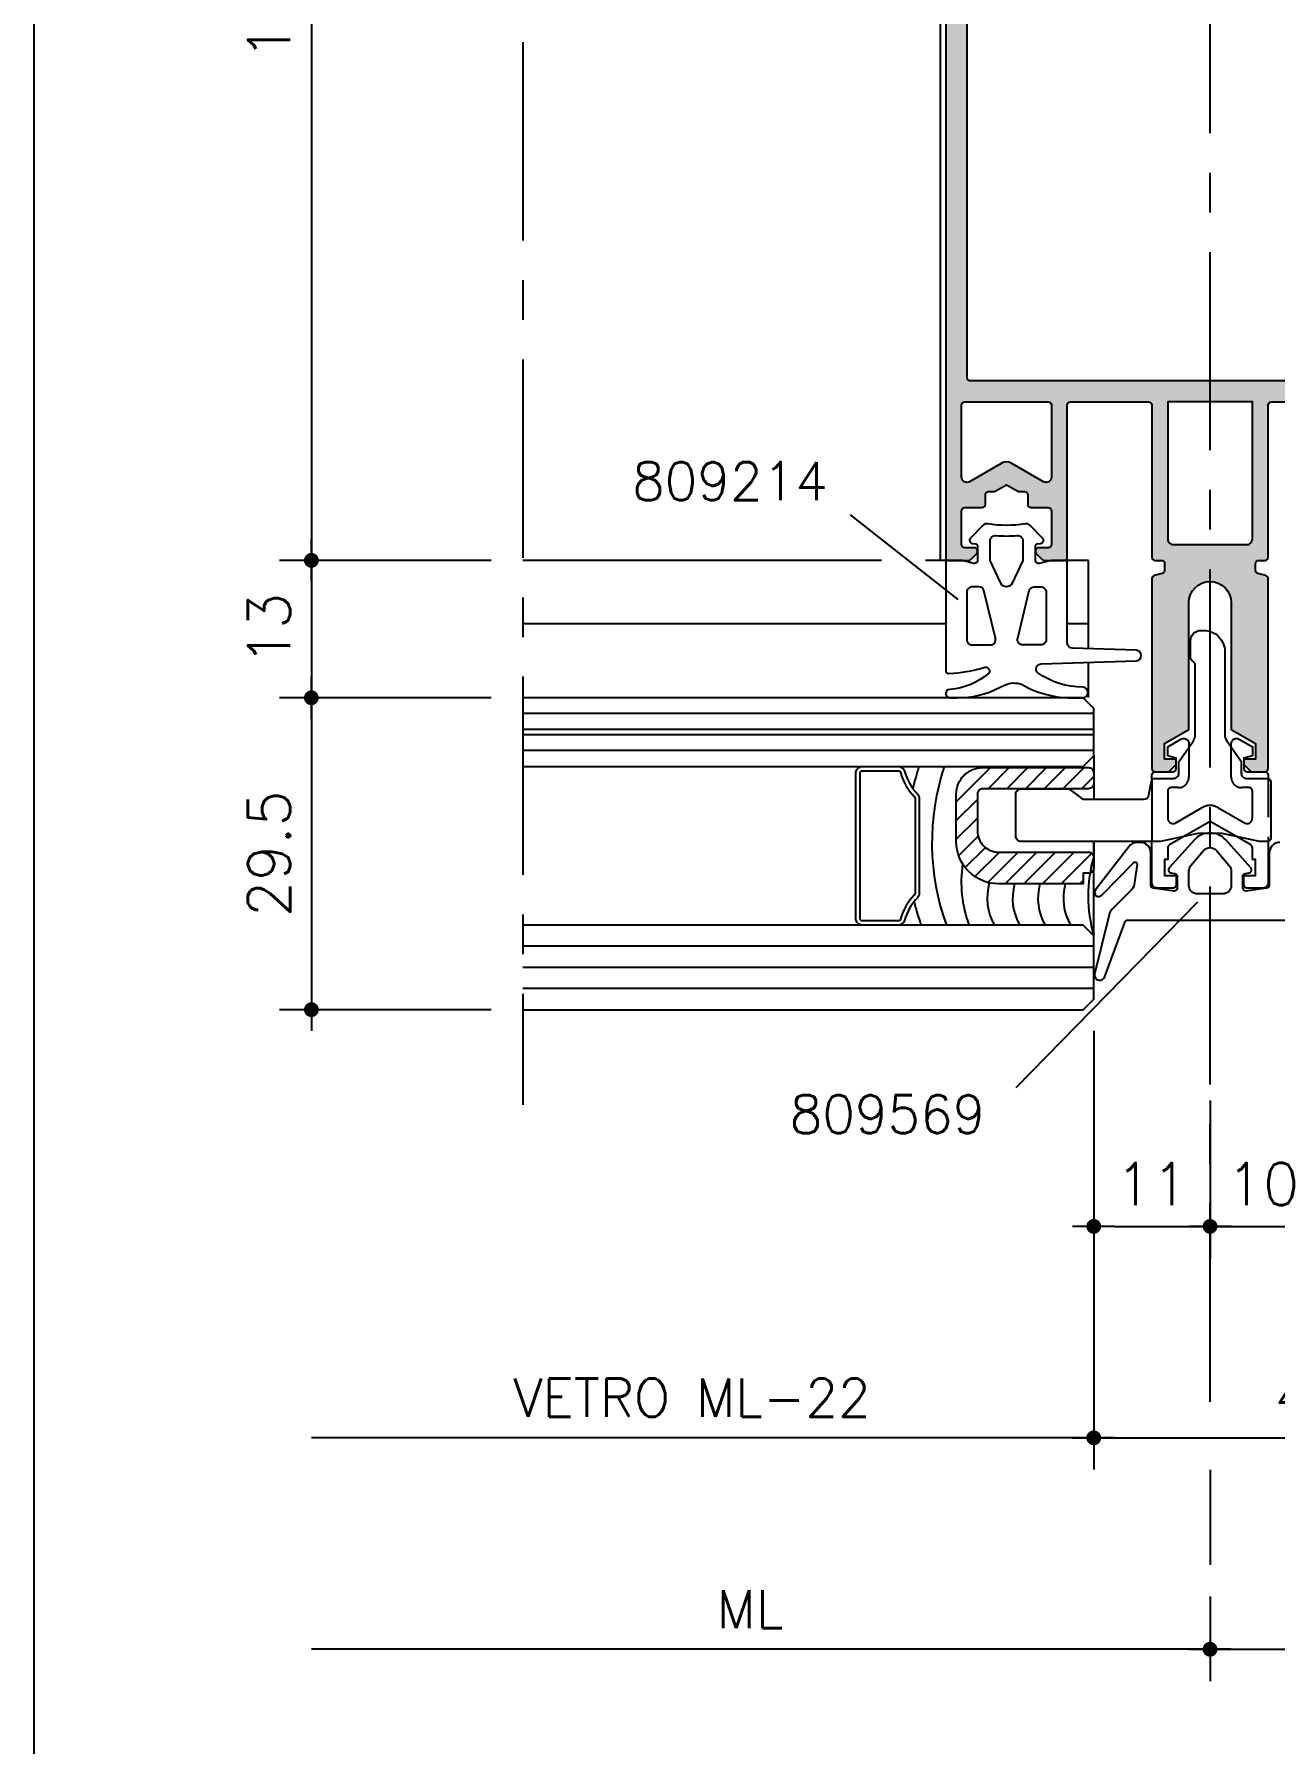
# Model space of a CAD drawing. Extents: x 0 to 1130, y -960 to 577.
# Drawn here: x 460 to 518.7, y -179.2 to -98.4 of the extents above; entities that cross this region are included whole.
import ezdxf

# ---------------------------------------------------------------- set-up
doc = ezdxf.new("R2010")
doc.units = 0
doc.header["$LTSCALE"] = 7.5
doc.header["$MEASUREMENT"] = 0
doc.linetypes.add('CENTER', pattern=[2, 1.25, -0.25, 0.25, -0.25])
doc.linetypes.add('HIDDEN', pattern=[0.375, 0.25, -0.125])
doc.layers.get('0').update_dxf_attribs({"linetype": 'CONTINUOUS'})
doc.layers.get('DEFPOINTS').update_dxf_attribs({"linetype": 'CONTINUOUS'})
for name, color, linetype in [('ACCESSORI', 200, 'CONTINUOUS'), ('ASSI', 1, 'CENTER'), ('FILL', 8, 'CONTINUOUS'), ('FINE', 7, 'CONTINUOUS'), ('GOMMA', 3, 'CONTINUOUS'), ('GROSSA', 4, 'CONTINUOUS'), ('MARCHIO', 7, 'CONTINUOUS'), ('NASC', 7, 'HIDDEN'), ('QUOTE', 254, 'CONTINUOUS'), ('TESTO', 2, 'CONTINUOUS'), ('TRATTEGGI', 140, 'CONTINUOUS'), ('VETRO', 6, 'CONTINUOUS')]:
    doc.layers.add(name, color=color, linetype=linetype)
doc.styles.get("Standard").update_dxf_attribs({"font": 'romans.shx'})
doc.dimstyles.new('SCALA_1-2$0', dxfattribs={"dimtxt": 2, "dimasz": 1, "dimexe": 1.5, "dimexo": 1.5, "dimgap": 1, "dimtad": 3, "dimlfac": 2, "dimdsep": 46, "dimtxsty": 'Standard', "dimblk1": 'PUNTO', "dimblk2": 'PUNTO', "dimsah": 1, "dimcen": 0, "dimclrt": 2, "dimaunit": 1, "dimadec": 0, "dimazin": 0, "dimtfac": 0.7, "dimtmove": 0, "dimatfit": 3, "dimldrblk": 'PUNTO', "dimfxl": 1, "dimtolj": 2, "dimarcsym": 0})

# ---------------------------------------------------------------- blocks, each defined once
blk = doc.blocks.new('PUNTO')
blk.add_line((-1, 0), (1, 0))
at = {"const_width": 0.35}
blk.add_lwpolyline([(-0.175, 0, 1), (0.175, 0, 1)], format="xyb", close=True, dxfattribs=at)
blk = doc.blocks.new('*D139')
at = {"layer": 'DEFPOINTS', "color": 0, "transparency": 16777216}
for p in [(510.108, -144), (515.608, -154.75), (515.608, -154.75)]:
    blk.add_point(p, dxfattribs=at)
at = {"layer": 'QUOTE', "color": 0, "lineweight": -2, "transparency": 16777216}
for p, q in [((510.108, -145.5), (510.108, -156.25)), ((511.108, -154.75), (514.608, -154.75))]:
    blk.add_line(p, q, dxfattribs=at)
at = {"layer": 'QUOTE', "color": 0, "lineweight": -2, "transparency": 16777216, "rotation": 180}
blk.add_blockref('PUNTO', (510.108, -154.75), dxfattribs=at)
at = {"layer": 'QUOTE', "color": 0, "lineweight": -2, "transparency": 16777216}
blk.add_blockref('PUNTO', (515.608, -154.75), dxfattribs=at)
at = {"layer": 'QUOTE', "color": 2, "transparency": 16777216, "insert": (512.858, -152.75), "char_height": 2, "attachment_point": 5}
blk.add_mtext('\\A2;11', dxfattribs=at)
blk = doc.blocks.new('*D140')
at = {"layer": 'DEFPOINTS', "color": 0, "transparency": 16777216}
for p in [(510.108, -144), (473.108, -145.75), (473.108, -164.75)]:
    blk.add_point(p, dxfattribs=at)
at = {"layer": 'QUOTE', "color": 0, "lineweight": -2, "transparency": 16777216}
for p, q in [((510.108, -145.5), (510.108, -166.25)), ((509.108, -164.75), (473.108, -164.75))]:
    blk.add_line(p, q, dxfattribs=at)
blk.add_blockref('PUNTO', (510.108, -164.75), dxfattribs=at)
at = {"layer": 'QUOTE', "color": 2, "transparency": 16777216, "insert": (491.108, -162.85), "char_height": 1.8, "attachment_point": 5}
blk.add_mtext('\\A2;VETRO ML-22', dxfattribs=at)
blk = doc.blocks.new('_None')
blk = doc.blocks.new('*D141')
at = {"layer": 'DEFPOINTS', "color": 0, "transparency": 16777216}
for p in [(473.108, -145.75), (515.608, -170.754), (473.108, -174.75)]:
    blk.add_point(p, dxfattribs=at)
at = {"layer": 'QUOTE', "color": 0, "lineweight": -2, "transparency": 16777216}
for p, q in [((515.608, -172.254), (515.608, -176.25)), ((514.608, -174.75), (473.108, -174.75))]:
    blk.add_line(p, q, dxfattribs=at)
blk.add_blockref('PUNTO', (515.608, -174.75), dxfattribs=at)
at = {"layer": 'QUOTE', "color": 2, "transparency": 16777216, "insert": (493.858, -172.85), "char_height": 1.8, "attachment_point": 5}
blk.add_mtext('\\A2;ML', dxfattribs=at)
blk = doc.blocks.new('*D148')
at = {"layer": 'DEFPOINTS', "color": 0, "transparency": 16777216}
for p in [(483.108, -70.75), (473.108, -123.25), (483.108, -123.25)]:
    blk.add_point(p, dxfattribs=at)
at = {"layer": 'QUOTE', "color": 0, "lineweight": -2, "transparency": 16777216}
for p, q in [((481.608, -70.75), (471.608, -70.75)), ((473.108, -71.75), (473.108, -122.25)), ((481.608, -123.25), (471.608, -123.25))]:
    blk.add_line(p, q, dxfattribs=at)
for p, rotation in [((473.108, -70.75), 90), ((473.108, -123.25), 270)]:
    blk.add_blockref('PUNTO', p, dxfattribs=dict(at, rotation=rotation))
at = {"layer": 'QUOTE', "color": 2, "transparency": 16777216, "insert": (471.108, -97), "char_height": 2, "attachment_point": 5, "rotation": 90}
blk.add_mtext('\\A2;105', dxfattribs=at)
blk = doc.blocks.new('*D149')
at = {"layer": 'DEFPOINTS', "color": 0, "transparency": 16777216}
for p in [(483.108, -123.25), (473.108, -129.75), (483.108, -129.75)]:
    blk.add_point(p, dxfattribs=at)
at = {"layer": 'QUOTE', "color": 0, "lineweight": -2, "transparency": 16777216}
for p, q in [((481.608, -123.25), (471.608, -123.25)), ((473.108, -124.25), (473.108, -128.75)), ((481.608, -129.75), (471.608, -129.75))]:
    blk.add_line(p, q, dxfattribs=at)
for p, rotation in [((473.108, -123.25), 90), ((473.108, -129.75), 270)]:
    blk.add_blockref('PUNTO', p, dxfattribs=dict(at, rotation=rotation))
at = {"layer": 'QUOTE', "color": 2, "transparency": 16777216, "insert": (471.108, -126.5), "char_height": 2, "attachment_point": 5, "rotation": 90}
blk.add_mtext('\\A2;13', dxfattribs=at)
blk = doc.blocks.new('*D150')
at = {"layer": 'DEFPOINTS', "color": 0, "transparency": 16777216}
for p in [(483.108, -129.75), (473.108, -144.5), (483.108, -144.5)]:
    blk.add_point(p, dxfattribs=at)
at = {"layer": 'QUOTE', "color": 0, "lineweight": -2, "transparency": 16777216}
for p, q in [((481.608, -129.75), (471.608, -129.75)), ((473.108, -130.75), (473.108, -143.5)), ((481.608, -144.5), (471.608, -144.5))]:
    blk.add_line(p, q, dxfattribs=at)
for p, rotation in [((473.108, -129.75), 90), ((473.108, -144.5), 270)]:
    blk.add_blockref('PUNTO', p, dxfattribs=dict(at, rotation=rotation))
at = {"layer": 'QUOTE', "color": 2, "transparency": 16777216, "insert": (471.108, -137.125), "char_height": 2, "attachment_point": 5, "rotation": 90}
blk.add_mtext('\\A2;29.5', dxfattribs=at)
blk = doc.blocks.new('*D125')
at = {"layer": 'DEFPOINTS', "color": 0, "transparency": 16777216}
for p in [(530.608, -144.35), (510.108, -145.055), (530.608, -164.75)]:
    blk.add_point(p, dxfattribs=at)
at = {"layer": 'QUOTE', "color": 0, "lineweight": -2, "transparency": 16777216}
for p, q in [((530.608, -145.85), (530.608, -166.25)), ((510.108, -146.555), (510.108, -166.25)), ((511.108, -164.75), (529.608, -164.75))]:
    blk.add_line(p, q, dxfattribs=at)
at = {"layer": 'QUOTE', "color": 0, "lineweight": -2, "transparency": 16777216, "rotation": 180}
blk.add_blockref('PUNTO', (510.108, -164.75), dxfattribs=at)
at = {"layer": 'QUOTE', "color": 0, "lineweight": -2, "transparency": 16777216}
blk.add_blockref('PUNTO', (530.608, -164.75), dxfattribs=at)
at = {"layer": 'QUOTE', "color": 2, "transparency": 16777216, "insert": (520.358, -162.75), "char_height": 2, "attachment_point": 5}
blk.add_mtext('\\A2;41', dxfattribs=at)
blk = doc.blocks.new('*D135')
at = {"layer": 'DEFPOINTS', "color": 0, "transparency": 16777216}
for p in [(520.608, -144.5), (515.608, -147.297), (520.608, -154.75)]:
    blk.add_point(p, dxfattribs=at)
at = {"layer": 'QUOTE', "color": 0, "lineweight": -2, "transparency": 16777216}
for p, q in [((520.608, -146), (520.608, -156.25)), ((515.608, -148.797), (515.608, -156.25)), ((516.608, -154.75), (519.608, -154.75))]:
    blk.add_line(p, q, dxfattribs=at)
at = {"layer": 'QUOTE', "color": 0, "lineweight": -2, "transparency": 16777216, "rotation": 180}
blk.add_blockref('PUNTO', (515.608, -154.75), dxfattribs=at)
at = {"layer": 'QUOTE', "color": 0, "lineweight": -2, "transparency": 16777216}
blk.add_blockref('PUNTO', (520.608, -154.75), dxfattribs=at)
at = {"layer": 'QUOTE', "color": 2, "transparency": 16777216, "insert": (518.108, -152.75), "char_height": 2, "attachment_point": 5}
blk.add_mtext('\\A2;10', dxfattribs=at)
blk = doc.blocks.new('*D138')
at = {"layer": 'DEFPOINTS', "color": 0, "transparency": 16777216}
for p in [(624.109, -147.375), (515.608, -170.754), (624.109, -174.75)]:
    blk.add_point(p, dxfattribs=at)
at = {"layer": 'QUOTE', "color": 0, "lineweight": -2, "transparency": 16777216}
for p, q in [((515.608, -172.254), (515.608, -176.25)), ((516.608, -174.75), (624.109, -174.75))]:
    blk.add_line(p, q, dxfattribs=at)
at = {"layer": 'QUOTE', "color": 0, "lineweight": -2, "transparency": 16777216, "rotation": 180}
blk.add_blockref('PUNTO', (515.608, -174.75), dxfattribs=at)
at = {"layer": 'QUOTE', "color": 2, "transparency": 16777216, "insert": (572.609, -172.85), "char_height": 1.8, "attachment_point": 5}
blk.add_mtext('\\A2;ML', dxfattribs=at)

msp = doc.modelspace()

# ---------------------------------------------------------------- hatches: boundary and pattern name
at = {"layer": 'FILL'}
h = msp.add_hatch(color=256, dxfattribs=at)
edge = h.paths.add_edge_path(flags=16)
edge.add_arc((504.258, -72.7), 0.15, 90, 180)
edge.add_line((504.108, -72.7), (504.108, -114.6))
edge.add_arc((504.258, -114.6), 0.15, 180, 270)
edge.add_line((504.258, -114.75), (526.958, -114.75))
edge.add_arc((526.958, -114.6), 0.15, 270, 360)
edge.add_line((527.108, -114.6), (527.108, -72.7))
edge.add_arc((526.958, -72.7), 0.15, 0, 90)
edge.add_line((526.958, -72.55), (504.258, -72.55))
edge = h.paths.add_edge_path()
edge.add_line((507.958, -122.65), (507.508, -122.65))
edge.add_arc((507.508, -122.8), 0.15, 90, 180)
edge.add_line((507.358, -122.8), (507.358, -122.8379))
edge.add_arc((507.508, -122.8379), 0.15, 180, 225)
edge.add_line((507.4019, -122.9439), (507.664, -123.2061))
edge.add_arc((507.7701, -123.1), 0.15, 225, 270)
edge.add_line((507.7701, -123.25), (508.708, -123.25))
edge.add_arc((508.708, -123.1), 0.15, 270, 360)
edge.add_line((508.858, -123.1), (508.858, -115.9))
edge.add_arc((509.008, -115.9), 0.15, 90, 180, ccw=False)
edge.add_line((509.008, -115.75), (512.708, -115.75))
edge.add_arc((512.708, -115.9), 0.15, 0, 90, ccw=False)
edge.add_line((512.858, -115.9), (512.858, -123.1))
edge.add_arc((513.008, -123.1), 0.15, 180, 270)
edge.add_line((513.008, -123.25), (513.308, -123.25))
edge.add_arc((513.308, -123.4), 0.15, 0, 90, ccw=False)
edge.add_line((513.458, -123.4), (513.458, -123.7241))
edge.add_arc((513.308, -123.7241), 0.15, -75, 0, ccw=False)
edge.add_line((513.3468, -123.869), (512.9692, -123.9702))
edge.add_arc((513.008, -124.1151), 0.15, 105, 180)
edge.add_line((512.858, -124.1151), (512.858, -133.1))
edge.add_arc((513.008, -133.1), 0.15, 180, 270)
edge.add_line((513.008, -133.25), (513.658, -133.25))
edge.add_line((513.658, -133.25), (514.008, -132.9))
edge.add_line((514.008, -132.9), (514.008, -132.65))
edge.add_line((514.008, -132.65), (513.458, -132.65))
edge.add_line((513.458, -132.65), (513.458, -131.914))
edge.add_line((513.458, -131.914), (514.608, -131.25))
edge.add_line((514.608, -131.25), (514.608, -125.25))
edge.add_arc((515.608, -125.25), 1, 0, 180, ccw=False)
edge.add_line((516.608, -125.25), (516.608, -131.25))
edge.add_line((516.608, -131.25), (517.758, -131.914))
edge.add_line((517.758, -131.914), (517.758, -132.65))
edge.add_line((517.758, -132.65), (517.208, -132.65))
edge.add_line((517.208, -132.65), (517.208, -132.9))
edge.add_line((517.208, -132.9), (517.558, -133.25))
edge.add_line((517.558, -133.25), (518.208, -133.25))
edge.add_arc((518.208, -133.1), 0.15, 270, 360)
edge.add_line((518.358, -133.1), (518.358, -124.1151))
edge.add_arc((518.208, -124.1151), 0.15, 0, 75)
edge.add_line((518.2468, -123.9702), (517.8692, -123.869))
edge.add_arc((517.908, -123.7241), 0.15, 180, 255, ccw=False)
edge.add_line((517.758, -123.7241), (517.758, -123.65))
edge.add_line((517.758, -123.65), (517.758, -123.4))
edge.add_arc((517.908, -123.4), 0.15, 90, 180, ccw=False)
edge.add_line((517.908, -123.25), (518.208, -123.25))
edge.add_arc((518.208, -123.1), 0.15, 270, 360)
edge.add_line((518.358, -123.1), (518.358, -115.9))
edge.add_arc((518.508, -115.9), 0.15, 90, 180, ccw=False)
edge.add_line((518.508, -115.75), (522.208, -115.75))
edge.add_arc((522.208, -115.9), 0.15, 0, 90, ccw=False)
edge.add_line((522.358, -115.9), (522.358, -123.1))
edge.add_arc((522.508, -123.1), 0.15, 180, 270)
edge.add_line((522.508, -123.25), (523.4458, -123.25))
edge.add_arc((523.4458, -123.1), 0.15, 270, 315)
edge.add_line((523.5519, -123.2061), (523.814, -122.9439))
edge.add_arc((523.708, -122.8379), 0.15, 315, 360)
edge.add_line((523.858, -122.8379), (523.858, -122.8))
edge.add_arc((523.708, -122.8), 0.15, 360, 450)
edge.add_line((523.708, -122.65), (523.258, -122.65))
edge.add_arc((523.258, -122.5), 0.15, 180, 270, ccw=False)
edge.add_line((523.108, -122.5), (523.108, -120.9))
edge.add_arc((523.258, -120.9), 0.15, 90, 180, ccw=False)
edge.add_line((523.258, -120.75), (524.083, -120.75))
edge.add_arc((524.083, -120.6), 0.15, 270, 360)
edge.add_line((524.233, -120.6), (524.233, -120.15))
edge.add_arc((524.383, -120.15), 0.15, 90, 180, ccw=False)
edge.add_line((524.383, -120), (524.666, -120))
edge.add_line((524.666, -120), (525.233, -119.6727))
edge.add_line((525.233, -119.6727), (525.8, -120))
edge.add_line((525.8, -120), (526.083, -120))
edge.add_arc((526.083, -120.15), 0.15, 0, 90, ccw=False)
edge.add_line((526.233, -120.15), (526.233, -120.6))
edge.add_arc((526.383, -120.6), 0.15, 180, 270)
edge.add_line((526.383, -120.75), (527.208, -120.75))
edge.add_arc((527.208, -120.9), 0.15, 0, 90, ccw=False)
edge.add_line((527.358, -120.9), (527.358, -122.5))
edge.add_arc((527.208, -122.5), 0.15, -90, 0, ccw=False)
edge.add_line((527.208, -122.65), (526.758, -122.65))
edge.add_arc((526.758, -122.8), 0.15, 90, 180)
edge.add_line((526.608, -122.8), (526.608, -122.8379))
edge.add_arc((526.758, -122.8379), 0.15, 180, 225)
edge.add_line((526.6519, -122.9439), (526.914, -123.2061))
edge.add_arc((527.0201, -123.1), 0.15, 225, 270)
edge.add_line((527.0201, -123.25), (527.958, -123.25))
edge.add_arc((527.958, -123.1), 0.15, 270, 360)
edge.add_line((528.108, -123.1), (528.108, -71.25))
edge.add_arc((527.608, -71.25), 0.5, 0, 90)
edge.add_line((527.608, -70.75), (503.608, -70.75))
edge.add_arc((503.608, -71.25), 0.5, 90, 180)
edge.add_line((503.108, -71.25), (503.108, -123.1))
edge.add_arc((503.258, -123.1), 0.15, 180, 270)
edge.add_line((503.258, -123.25), (504.1958, -123.25))
edge.add_arc((504.1958, -123.1), 0.15, 270, 315)
edge.add_line((504.3019, -123.2061), (504.564, -122.9439))
edge.add_arc((504.458, -122.8379), 0.15, 315, 360)
edge.add_line((504.608, -122.8379), (504.608, -122.8))
edge.add_arc((504.458, -122.8), 0.15, 0, 90)
edge.add_line((504.458, -122.65), (504.008, -122.65))
edge.add_arc((504.008, -122.5), 0.15, 180, 270, ccw=False)
edge.add_line((503.858, -122.5), (503.858, -120.9))
edge.add_arc((504.008, -120.9), 0.15, 90, 180, ccw=False)
edge.add_line((504.008, -120.75), (504.833, -120.75))
edge.add_arc((504.833, -120.6), 0.15, 270, 360)
edge.add_line((504.983, -120.6), (504.983, -120.15))
edge.add_arc((505.133, -120.15), 0.15, 90, 180, ccw=False)
edge.add_line((505.133, -120), (505.416, -120))
edge.add_line((505.416, -120), (505.983, -119.6727))
edge.add_line((505.983, -119.6727), (506.55, -120))
edge.add_line((506.55, -120), (506.833, -120))
edge.add_arc((506.833, -120.15), 0.15, 0, 90, ccw=False)
edge.add_line((506.983, -120.15), (506.983, -120.6))
edge.add_arc((507.133, -120.6), 0.15, 180, 270)
edge.add_line((507.133, -120.75), (507.958, -120.75))
edge.add_arc((507.958, -120.9), 0.15, 0, 90, ccw=False)
edge.add_line((508.108, -120.9), (508.108, -122.5))
edge.add_arc((507.958, -122.5), 0.15, -90, 0, ccw=False)
edge = h.paths.add_edge_path(flags=16)
edge.add_line((503.858, -119.3118), (503.858, -115.9))
edge.add_arc((504.008, -115.9), 0.15, 90, 180, ccw=False)
edge.add_line((504.008, -115.75), (507.958, -115.75))
edge.add_arc((507.958, -115.9), 0.15, 0, 90, ccw=False)
edge.add_line((508.108, -115.9), (508.108, -119.3118))
edge.add_arc((507.858, -119.3118), 0.25, -120, 0, ccw=False)
edge.add_line((507.733, -119.5283), (506.233, -118.6623))
edge.add_arc((505.983, -119.0953), 0.5, 60, 120)
edge.add_line((505.733, -118.6623), (504.233, -119.5283))
edge.add_arc((504.108, -119.3118), 0.25, 180, 300, ccw=False)
edge = h.paths.add_edge_path(flags=16)
edge.add_line((517.608, -122.25), (517.608, -115.75))
edge.add_line((517.608, -115.75), (513.608, -115.75))
edge.add_line((513.608, -115.75), (513.608, -122.25))
edge.add_arc((513.858, -122.25), 0.25, 180, 270)
edge.add_line((513.858, -122.5), (517.358, -122.5))
edge.add_arc((517.358, -122.25), 0.25, 270, 360)
edge = h.paths.add_edge_path(flags=16)
edge.add_arc((525.233, -119.0953), 0.5, 60, 120, ccw=False)
edge.add_line((525.483, -118.6623), (526.983, -119.5283))
edge.add_arc((527.108, -119.3118), 0.25, 240, 360)
edge.add_line((527.358, -119.3118), (527.358, -115.9))
edge.add_arc((527.208, -115.9), 0.15, 360, 450)
edge.add_line((527.208, -115.75), (523.258, -115.75))
edge.add_arc((523.258, -115.9), 0.15, 90, 180)
edge.add_line((523.108, -115.9), (523.108, -119.3118))
edge.add_arc((523.358, -119.3118), 0.25, 180, 300)
edge.add_line((523.483, -119.5283), (524.983, -118.6623))
at = {"layer": 'TRATTEGGI'}
h = msp.add_hatch(dxfattribs=at)
h.set_pattern_fill('ANSI31', color=256, scale=5, style=0)
h.set_pattern_definition([(45, (459.70005, -320), (-0.4419417, 0.4419417), [])])
h.paths.add_polyline_path([(505.608, -137.05, -0.4142136), (504.608, -136.05), (504.608, -134.3, -0.4142136), (504.858, -134.05), (509.858, -134.05, 0.4142136), (510.108, -133.8), (510.108, -133.3, 0.4142136), (509.858, -133.05), (504.858, -133.05, 0.4142136), (503.608, -134.3), (503.608, -136.55, 0.4142136), (505.608, -138.55), (509.608, -138.55), (509.608, -138.05), (509.858, -138.05, 0.4142136), (510.108, -137.8), (510.108, -137.3, 0.4142136), (509.858, -137.05)])

# ---------------------------------------------------------------- linework, layer by layer
at = {"layer": 'ACCESSORI'}
msp.add_lwpolyline([(506.423, -134.3, -0.4142136), (506.673, -134.05), (508.856, -134.05, -0.1316525), (508.981, -134.0835), (509.548, -134.5165, 0.1316525), (509.673, -134.55), (512.4741, -134.55, 0.3639702), (512.7203, -134.3434), (512.8361, -133.6865, -0.3639702), (512.9838, -133.5625), (513.883, -133.5625, 0.4142136), (514.133, -133.3125), (514.133, -132.8019, -0.1539147), (514.1556, -132.7302), (514.8209, -131.78, 0.1539147), (514.9113, -131.4932), (514.9113, -128.2323, 0.2544046), (514.7972, -128.0224, -0.2544046), (514.683, -127.8125), (514.683, -127.0625, -0.4142136), (515.183, -126.5625), (515.3046, -126.5625, -0.4142136), (516.3046, -127.5625), (516.3046, -131.4932, 0.1539147), (516.395, -131.78), (517.0604, -132.7302, -0.1539147), (517.083, -132.8019), (517.083, -133.3125, 0.4142136), (517.333, -133.5625), (518.333, -133.5625, -0.4142136), (518.483, -133.7125), (518.483, -136.4, -0.4142136), (518.333, -136.55), (517.9462, -136.55), (516.1848, -136.1658), (515.0312, -136.1658), (513.2698, -136.55), (506.673, -136.55, -0.4142136), (506.423, -136.3)], format="xyb", close=True, dxfattribs=at)
msp.add_lwpolyline([(510.108, -136.55), (510.108, -137.8, -0.4142136), (509.858, -138.05), (509.608, -138.05), (509.608, -138.55), (505.608, -138.55, -0.4142136), (503.608, -136.55), (503.608, -134.3, -0.4142136), (504.858, -133.05), (509.858, -133.05, -0.4142136), (510.108, -133.3), (510.108, -133.8, -0.4142136), (509.858, -134.05), (504.858, -134.05, 0.4142136), (504.608, -134.3), (504.608, -136.05, 0.4142136), (505.608, -137.05), (509.858, -137.05, -0.4142136), (510.108, -137.3)], format="xyb", dxfattribs=at)
at = {"layer": 'ASSI'}
for p, q in [((515.608, -163.0428), (515.608, -67.0565)), ((483.108, -68.75), (483.108, -148.999)), ((515.608, -166.2561), (515.608, -170.7543))]:
    msp.add_line(p, q, dxfattribs=at)
at = {"layer": 'FINE'}
for p, q in [((509.858, -123.25), (508.7083, -123.25)), ((509.8583, -127.4307), (509.8583, -123.25)), ((503.1083, -126.25), (483.108, -126.25)), ((509.858, -126.25), (508.8583, -126.25)), ((510.108, -132.5), (510.108, -134.55)), ((512.858, -133.5809), (512.858, -136.5)), ((510.108, -141), (510.108, -136.55))]:
    msp.add_line(p, q, dxfattribs=at)
for points in [[(503.1086, -123.25), (502.8583, -123.25), (502.858, -71.25), (483.108, -71.25)], [(509.8583, -129.7347), (509.8583, -128.0695)]]:
    msp.add_lwpolyline(points, dxfattribs=at)
for centre, radius, start, end in [((513.4744, -136.7273), 12.2174, 162.236862, 167.278309), ((513.9191, -136.6073), 11.462, 161.656033, 199.853409), ((516.6945, -139.125), 6.8482, 164.109774, 195.890226), ((509.7504, -138.4523), 5.9086, 171.678283, 200.277291), ((507.6633, -139.2173), 2.5946, 163.981977, 209.62843), ((508.812, -139.231), 2.5433, 164.468186, 209.931351), ((510.012, -139.231), 2.5433, 164.468186, 209.931351), ((511.212, -139.231), 2.5433, 164.468186, 209.931351), ((513.4744, -136.4773), 12.2174, 193.810264, 199.223894)]:
    msp.add_arc(centre, radius, start, end, dxfattribs=at)
at = {"layer": 'GOMMA'}
for points in [[(507.0858, -121.5891, 0.2454199), (506.8649, -121.5197, -0.0888604), (505.1017, -121.5197, 0.2454199), (504.8808, -121.5891), (504.2766, -122.1932, 0.6370703), (504.3696, -122.4487), (504.517, -122.4616, -0.3888787), (504.6083, -122.5612), (504.6083, -123.25, -0.4931454), (504.4195, -123.3949), (503.8978, -123.2551, 0.0655435), (503.859, -123.25), (503.2583, -123.25, 0.4142136), (503.1083, -123.4), (503.1083, -128.4476, 0.4142136), (503.2583, -128.5976, 0.0531271), (504.9129, -128.3238, -0.7904883), (505.1506, -128.5832, -0.1649688), (503.3083, -129.35, 1), (503.3083, -129.75), (503.6295, -129.75, 0.1194671), (505.6526, -129.2673), (505.8811, -129.1577, -0.2218381), (506.7263, -129.1284), (506.9374, -129.2532, 0.1001934), (508.8904, -129.75), (509.5896, -129.75, 1), (509.5896, -129.25, -0.1490676), (507.4658, -128.5738, -0.6756559), (507.6256, -128.1383), (512.116, -127.9999, 0.9697392), (512.116, -127.5001), (509.1006, -127.4074, -0.4052433), (508.8583, -127.1576), (508.8583, -123.4, 0.4142136), (508.7083, -123.25), (508.0879, -123.25), (507.5471, -123.3949, -0.4931454), (507.3583, -123.25), (507.3583, -122.5612, -0.3888787), (507.4496, -122.4616), (507.597, -122.4487, 0.6370703), (507.6899, -122.1932)], [(505.4809, -122.0753, 0.0453369), (506.4857, -122.0753, -0.4410091), (506.7583, -122.3243), (506.7583, -123.25), (506.2552, -124.3289, -0.6370703), (505.7114, -124.3289), (505.2083, -123.25), (505.2083, -122.3243, -0.4410091)], [(504.6762, -124.5), (504.3583, -124.5, 0.4142136), (504.1083, -124.75), (504.1083, -127, 0.4142136), (504.3583, -127.25), (505.2176, -127.25, 0.5050829), (505.4564, -126.9261), (504.915, -124.6761, 0.3288305)], [(507.2904, -124.5), (507.6083, -124.5, -0.4142136), (507.8583, -124.75), (507.8583, -127, -0.4142136), (507.6083, -127.25), (506.749, -127.25, -0.5050829), (506.5102, -126.9261), (507.0516, -124.6761, -0.3288305)], [(514.608, -138.6231), (514.608, -137.9439, -0.1771343), (514.7024, -137.6858), (515.3024, -136.9753, -0.4644029), (515.9136, -136.9753), (516.5136, -137.6858, -0.1771343), (516.608, -137.9439), (516.608, -138.6231, -0.4142136), (516.208, -139.0231), (515.008, -139.0231, -0.4142136)]]:
    msp.add_lwpolyline(points, format="xyb", close=True, dxfattribs=at)
for points in [[(512.858, -133.5809), (512.858, -133.4, -0.4142136), (513.008, -133.25), (513.858, -133.25, 0.4142136), (514.008, -133.1), (514.008, -132.6), (513.608, -132.4928), (513.608, -132.066), (514.233, -131.7052, -0.5773503), (514.608, -131.9217), (514.608, -132.0341)], [(516.608, -132.0341), (516.608, -131.9217, -0.5773503), (516.983, -131.7052), (517.608, -132.066), (517.608, -132.4928), (517.208, -132.6), (517.208, -133.1, 0.4142136), (517.358, -133.25), (518.208, -133.25, -0.4142136), (518.358, -133.4), (518.358, -133.5146)], [(518.908, -136.5902, 0.4142136), (518.408, -137.0902), (518.408, -138.6096, -0.3743465), (518.2786, -138.7581), (517.308, -138.893, -0.4142136), (517.158, -138.743), (517.158, -138.1983, -0.3394543), (517.2692, -138.0534), (517.4621, -138.0285, 0.5496377), (517.5378, -137.7868), (516.3502, -136.4713, 0.4444456), (514.8657, -136.4713), (513.6781, -137.7868, 0.5496377), (513.7539, -138.0285), (513.9468, -138.0534, -0.3394543), (514.058, -138.1983), (514.058, -138.743, -0.4142136), (513.908, -138.893), (512.9373, -138.7581, -0.3743465), (512.808, -138.6096), (512.808, -137.0902, 0.4142136), (512.308, -136.5902), (512.1748, -136.5902, 0.2419109), (511.7683, -136.7991), (510.1851, -138.8356, 0.9420878), (510.4911, -139.0921), (511.9838, -137.55, -0.6884326), (512.1583, -137.6167), (512.0359, -138.4787, -0.1989124), (511.8895, -138.8323), (510.9758, -139.7459, 0.1515525), (510.8378, -140.0081), (510.15, -142.8172, 0.9655649), (510.6378, -142.9256), (511.5718, -140.3752, -0.341676), (511.717, -140.2628), (519.499, -140.2628, -0.341676)], [(514.5042, -136.2308), (513.683, -136.7049, 0.2679492), (513.608, -136.8348), (513.608, -137.4), (513.458, -137.4), (513.458, -138.15), (514.008, -138.15), (514.008, -138.6, -0.4142136), (513.858, -138.75), (513.108, -138.75, -0.4142136), (512.858, -138.5), (512.858, -136.5)], [(518.358, -136.4979), (518.358, -138.5, -0.4142136), (518.108, -138.75), (517.358, -138.75, -0.4142136), (517.208, -138.6), (517.208, -138.15), (517.758, -138.15), (517.758, -137.4), (517.608, -137.4), (517.608, -136.8348, 0.2679492), (517.533, -136.7049), (516.7118, -136.2308)]]:
    msp.add_lwpolyline(points, format="xyb", dxfattribs=at)
at = {"layer": 'GROSSA'}
msp.add_lwpolyline([(503.108, -71.25), (503.108, -123.1, 0.4142136), (503.258, -123.25), (504.1958, -123.25, 0.1989124), (504.3019, -123.2061), (504.564, -122.9439, 0.1989124), (504.608, -122.8379), (504.608, -122.8, 0.4142136), (504.458, -122.65), (504.008, -122.65, -0.4142136), (503.858, -122.5), (503.858, -120.9, -0.4142136), (504.008, -120.75), (504.833, -120.75, 0.4142136), (504.983, -120.6), (504.983, -120.15, -0.4142136), (505.133, -120), (505.416, -120), (505.983, -119.6727), (506.55, -120), (506.833, -120, -0.4142136), (506.983, -120.15), (506.983, -120.6, 0.4142136), (507.133, -120.75), (507.958, -120.75, -0.4142136), (508.108, -120.9), (508.108, -122.5, -0.4142136), (507.958, -122.65), (507.508, -122.65, 0.4142136), (507.358, -122.8), (507.358, -122.8379, 0.1989124), (507.4019, -122.9439), (507.664, -123.2061, 0.1989124), (507.7701, -123.25), (508.708, -123.25, 0.4142136), (508.858, -123.1), (508.858, -115.9, -0.4142136), (509.008, -115.75), (512.708, -115.75, -0.4142136), (512.858, -115.9), (512.858, -123.1, 0.4142136), (513.008, -123.25), (513.308, -123.25, -0.4142136), (513.458, -123.4), (513.458, -123.7241, -0.3394543), (513.3468, -123.869), (512.9692, -123.9702, 0.3394543), (512.858, -124.1151), (512.858, -133.1, 0.4142136), (513.008, -133.25), (513.658, -133.25), (514.008, -132.9), (514.008, -132.65), (513.458, -132.65), (513.458, -131.914), (514.608, -131.25), (514.608, -125.25, -1), (516.608, -125.25), (516.608, -131.25), (517.758, -131.914), (517.758, -132.65), (517.208, -132.65), (517.208, -132.9), (517.558, -133.25), (518.208, -133.25, 0.4142136), (518.358, -133.1), (518.358, -124.1151, 0.3394543), (518.2468, -123.9702), (517.8692, -123.869, -0.3394543), (517.758, -123.7241), (517.758, -123.65), (517.758, -123.4, -0.4142136), (517.908, -123.25), (518.208, -123.25, 0.4142136), (518.358, -123.1), (518.358, -115.9, -0.4142136), (518.508, -115.75), (522.208, -115.75, -0.4142136)], format="xyb", dxfattribs=at)
msp.add_lwpolyline([(503.108, -71.25), (503.108, -123.1, 0.4142136), (503.258, -123.25), (504.1958, -123.25, 0.1989124), (504.3019, -123.2061), (504.564, -122.9439, 0.1989124), (504.608, -122.8379), (504.608, -122.8, 0.4142136), (504.458, -122.65), (504.008, -122.65, -0.4142136), (503.858, -122.5), (503.858, -120.9, -0.4142136), (504.008, -120.75), (504.833, -120.75, 0.4142136), (504.983, -120.6), (504.983, -120.15, -0.4142136), (505.133, -120), (505.416, -120), (505.983, -119.6727), (506.55, -120), (506.833, -120, -0.4142136), (506.983, -120.15), (506.983, -120.6, 0.4142136), (507.133, -120.75), (507.958, -120.75, -0.4142136), (508.108, -120.9), (508.108, -122.5, -0.4142136), (507.958, -122.65), (507.508, -122.65, 0.4142136), (507.358, -122.8), (507.358, -122.8379, 0.1989124), (507.4019, -122.9439), (507.664, -123.2061, 0.1989124), (507.7701, -123.25), (508.708, -123.25, 0.4142136), (508.858, -123.1), (508.858, -115.9, -0.4142136), (509.008, -115.75), (512.708, -115.75, -0.4142136), (512.858, -115.9), (512.858, -123.1, 0.4142136), (513.008, -123.25), (513.308, -123.25, -0.4142136), (513.458, -123.4), (513.458, -123.7241, -0.3394543), (513.3468, -123.869), (512.9692, -123.9702, 0.3394543), (512.858, -124.1151), (512.858, -133.1, 0.4142136), (513.008, -133.25), (513.658, -133.25), (514.008, -132.9), (514.008, -132.65), (513.458, -132.65), (513.458, -131.914), (514.608, -131.25), (514.608, -125.25, -1), (516.608, -125.25), (516.608, -131.25), (517.758, -131.914), (517.758, -132.65), (517.208, -132.65), (517.208, -132.9), (517.558, -133.25), (518.208, -133.25, 0.4142136), (518.358, -133.1), (518.358, -124.1151, 0.3394543), (518.2468, -123.9702), (517.8692, -123.869, -0.3394543), (517.758, -123.7241), (517.758, -123.65), (517.758, -123.4, -0.4142136), (517.908, -123.25), (518.208, -123.25, 0.4142136), (518.358, -123.1), (518.358, -115.9, -0.4142136), (518.508, -115.75), (522.208, -115.75, -0.4142136)], format="xyb", dxfattribs=at)
for points in [[(504.258, -72.55, 0.4142136), (504.108, -72.7), (504.108, -114.6, 0.4142136), (504.258, -114.75), (526.958, -114.75, 0.4142136), (527.108, -114.6), (527.108, -72.7, 0.4142136), (526.958, -72.55)], [(503.858, -119.3118), (503.858, -115.9, -0.4142136), (504.008, -115.75), (507.958, -115.75, -0.4142136), (508.108, -115.9), (508.108, -119.3118, -0.5773503), (507.733, -119.5283), (506.233, -118.6623, 0.2679492), (505.733, -118.6623), (504.233, -119.5283, -0.5773503)], [(517.608, -122.25), (517.608, -115.75), (513.608, -115.75), (513.608, -122.25, 0.4142136), (513.858, -122.5), (517.358, -122.5, 0.4142136)]]:
    msp.add_lwpolyline(points, format="xyb", close=True, dxfattribs=at)
at = {"layer": 'MARCHIO'}
msp.add_lwpolyline([(460, -320), (460, -23), (670, -23), (670, -320)], close=True, dxfattribs=at)
at = {"layer": 'NASC', "linetype": 'HIDDEN'}
msp.add_lwpolyline([(514.608, -132.0341), (514.608, -133.5, -0.4142136), (514.108, -134), (513.758, -134, 0.4142136), (513.608, -134.15), (513.608, -135.4492, 0.5773503), (513.983, -135.6657), (515.233, -134.944, -0.2679492), (515.983, -134.944), (517.233, -135.6657, 0.5773503), (517.608, -135.4492), (517.608, -134.15, 0.4142136), (517.458, -134), (517.108, -134, -0.4142136), (516.608, -133.5), (516.608, -132.0341)], format="xyb", dxfattribs=at)
for points in [[(518.358, -133.5146), (518.358, -136.4979)], [(516.7118, -136.2308), (515.608, -135.5935), (514.5042, -136.2308)]]:
    msp.add_lwpolyline(points, dxfattribs=at)
at = {"layer": 'QUOTE'}
for p, q in [((498.5851, -121.0906), (503.6852, -125.1086)), ((500.0644, -123.25), (483.108, -123.25)), ((503.2583, -123.25), (502.1463, -123.25)), ((515.0133, -139.4186), (506.4262, -148.1968))]:
    msp.add_line(p, q, dxfattribs=at)
at = {"layer": 'TRATTEGGI'}
for p, q in [((510.108, -130.5), (483.108, -130.5)), ((510.108, -131.25), (483.108, -131.25)), ((510.108, -131.5), (483.108, -131.5)), ((510.108, -132.25), (483.108, -132.25)), ((510.108, -141.5), (483.108, -141.5)), ((510.108, -142.5), (483.108, -142.5)), ((510.108, -143.5), (483.108, -143.5))]:
    msp.add_line(p, q, dxfattribs=at)
at = {"layer": 'VETRO'}
for points in [[(483.108, -133), (509.608, -133), (510.108, -132.5), (510.108, -130.25), (509.608, -129.75), (483.108, -129.75)], [(483.108, -144.5), (509.608, -144.5), (510.108, -144), (510.108, -141), (509.608, -140.5), (483.108, -140.5)]]:
    msp.add_lwpolyline(points, dxfattribs=at)
msp.add_lwpolyline([(501.858, -134.5007), (501.858, -138.9993, -0.1950294), (501.7733, -139.2082, 0.1255302), (501.1585, -140.2803, -0.3369082), (500.8694, -140.5), (499.158, -140.5, -0.4142136), (498.858, -140.2), (498.858, -133.3, -0.4142136), (499.158, -133), (500.8694, -133, -0.3369082), (501.1585, -133.2197, 0.1255302), (501.7733, -134.2918, -0.1950294)], format="xyb", close=True, dxfattribs=at)
at = {"layer": 'VETRO', "color": 7}
msp.add_lwpolyline([(501.658, -134.5007), (501.658, -138.9993, -0.1950294), (501.6297, -139.069, 0.1255302), (500.9658, -140.2268, -0.3369082), (500.8694, -140.3), (499.158, -140.3, -0.4142136), (499.058, -140.2), (499.058, -133.3, -0.4142136), (499.158, -133.2), (500.8694, -133.2, -0.3369082), (500.9658, -133.2732, 0.1255302), (501.6297, -134.431, -0.1950294)], format="xyb", close=True, dxfattribs=at)

# ---------------------------------------------------------------- texts
at = {"layer": 'TESTO'}
for s, p in [('809214', (488.2775, -120.4055)), ('809569', (495.7268, -150.3416))]:
    msp.add_text(s, height=1.8, dxfattribs=at).set_placement(p)

# ---------------------------------------------------------------- dimensions: what is measured, and where the dimension line sits
at = {"layer": 'QUOTE'}
for base, p1, p2, picture, middle in [((473.108, -123.25), (483.108, -70.75), (483.108, -123.25), '*D148', (471.108, -97)), ((473.108, -129.75), (483.108, -123.25), (483.108, -129.75), '*D149', (471.108, -126.5)), ((473.108, -144.5), (483.108, -129.75), (483.108, -144.5), '*D150', (471.108, -137.125))]:
    dim = msp.add_linear_dim(base=base, p1=p1, p2=p2, angle=90, dimstyle='SCALA_1-2$0', dxfattribs=at)
    dim.commit()
    dim.dimension.update_dxf_attribs({"geometry": picture, "text_midpoint": middle})
for base, p1, text, override, picture, middle in [((473.108, -164.75), (510.108, -144), 'VETRO ML-22', {"dimtxt": 1.8, "dimblk2": 'None', "dimse2": 1, "dimsd2": 0}, '*D140', (491.108, -162.85)), ((473.108, -174.75), (515.608, -170.7543), 'ML', {"dimtxt": 1.8, "dimblk2": 'None', "dimse2": 1}, '*D141', (493.858, -172.85))]:
    dim = msp.add_linear_dim(base=base, p1=p1, p2=(473.108, -145.75), text=text, dimstyle='SCALA_1-2$0', override=override, dxfattribs=at)
    dim.commit()
    dim.dimension.update_dxf_attribs({"geometry": picture, "text_midpoint": middle})
dim = msp.add_linear_dim(base=(515.608, -154.75), p1=(510.108, -144), p2=(515.608, -154.75), dimstyle='SCALA_1-2$0', dxfattribs=at)
dim.commit()
dim.dimension.update_dxf_attribs({"geometry": '*D139', "text_midpoint": (512.858, -154.75), "dimtype": 160})
for base, p1, p2, picture, middle in [((530.608, -164.75), (510.108, -145.0548), (530.608, -144.35), '*D125', (520.358, -162.75)), ((520.608, -154.75), (515.608, -147.2975), (520.608, -144.5), '*D135', (518.108, -152.75))]:
    dim = msp.add_linear_dim(base=base, p1=p1, p2=p2, dimstyle='SCALA_1-2$0', dxfattribs=at)
    dim.commit()
    dim.dimension.update_dxf_attribs({"geometry": picture, "text_midpoint": middle})
dim = msp.add_linear_dim(base=(624.1089, -174.75), p1=(515.608, -170.7543), p2=(624.1089, -147.375), text='ML', dimstyle='SCALA_1-2$0', override={"dimtxt": 1.8, "dimblk2": 'None', "dimse2": 1}, dxfattribs=at)
dim.commit()
dim.dimension.update_dxf_attribs({"geometry": '*D138', "text_midpoint": (572.609, -174.75), "dimtype": 160})

doc.saveas('drawing.dxf')
